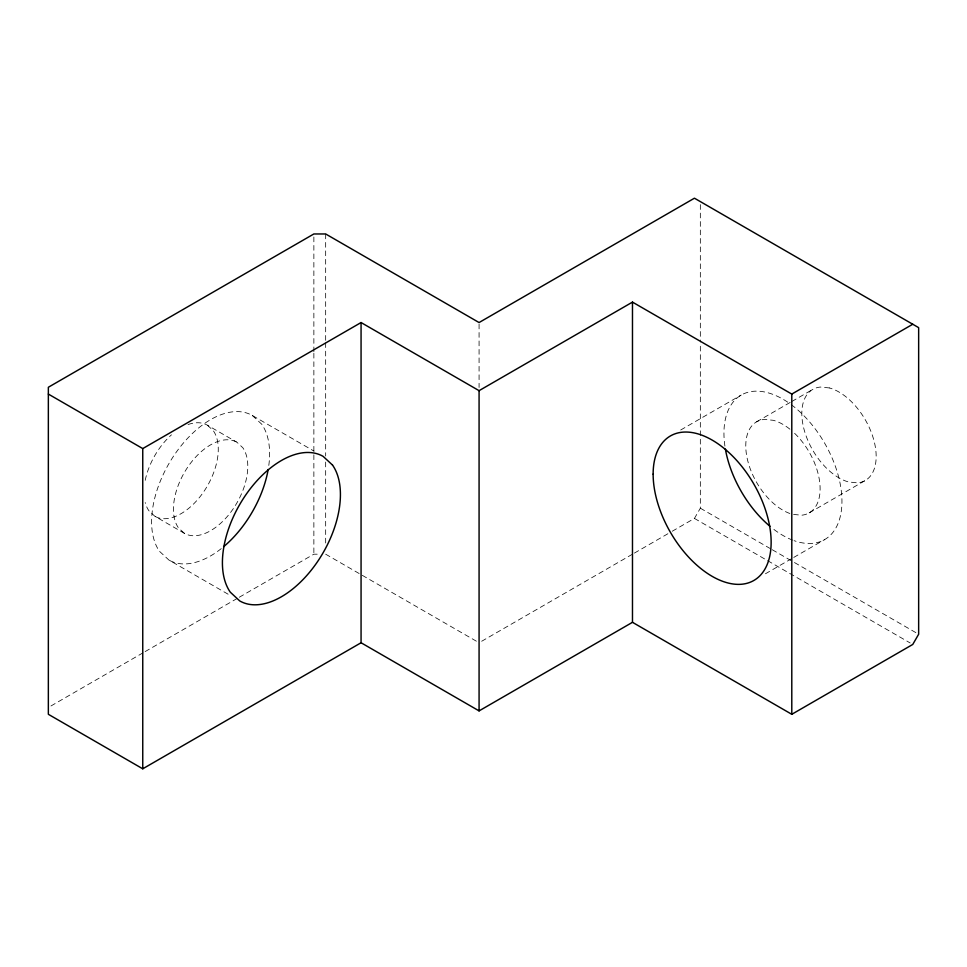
<?xml version="1.0" encoding="UTF-8"?>
<svg xmlns="http://www.w3.org/2000/svg" width="967" height="967" viewBox="0 0 967 967"><rect width="100%" height="100%" fill="white"/><g stroke="black" fill="none" stroke-linecap="round" stroke-linejoin="round"><path stroke-width="0.73" stroke-dasharray="4.83 3.63" d="M672.246 531.234L694.439 518.421L700.338 508.195L700.338 343.575M50.961 705.97L143.829 652.35M145.135 651.601L238.003 597.981M239.308 597.231L313.864 554.188L319.763 554.188M680.72 429.989L741.218 395.056M756.653 421.793L790.547 402.224M791.852 401.474L812.715 389.435M481.687 641.254L633.095 553.837M634.4 553.088L670.941 531.983M809.222 512.848L865.284 480.478M765.441 573.769L792.481 558.164M793.762 557.415L824.67 539.586M793.581 514.432L801.534 515.218A52.569 30.352 60 0 0 819.919 484.298A52.569 30.352 60 0 0 794.62 433.313M700.338 508.195L770.929 548.954M772.234 549.715L793.158 561.791M794.463 562.54L916.039 632.732M694.439 518.421L766.335 559.929M767.641 560.679L910.14 642.946M228.103 594.209L168.887 560.026L159.507 551.323A83.44 48.181 -60 0 1 174.689 454.442A83.44 48.181 -60 0 1 252.327 415.496L314.118 451.166M188.033 424.561A52.569 30.352 -60 0 1 207.397 425.202L236.891 442.233L242.802 447.709A52.569 30.352 -60 0 1 233.24 508.751A52.569 30.352 -60 0 1 184.322 533.288L154.829 516.257L148.918 510.769A52.569 30.352 -60 0 1 145.207 502.562M325.661 554.188L479.076 642.753M252.327 415.496L261.706 424.187A83.44 48.181 -60 0 1 268.645 466.553M207.397 425.202L213.296 430.678A52.569 30.352 -60 0 1 203.735 491.719A52.569 30.352 -60 0 1 154.829 516.257M184.322 533.288L178.411 527.801A52.569 30.352 -60 0 1 187.985 466.771A52.569 30.352 -60 0 1 236.891 442.233M700.338 204.629L700.338 342.064M479.076 324.054L479.076 387.489M325.661 233.966L325.661 341.218M325.661 342.717L325.661 456.013M325.661 462.045L325.661 543.611M313.864 236.988L313.864 351.783M313.864 353.293L313.864 554.188M221.262 548.627A83.44 48.181 -60 0 1 168.887 560.026M145.207 480.345A52.569 30.352 -60 0 1 171.485 434.824M789.858 513.489A52.569 30.352 60 0 1 748.095 462.141A52.569 30.352 60 0 1 764.353 419.412L773.322 420.307A52.569 30.352 60 0 1 790.208 429.421M791.236 404.653A83.44 48.181 60 0 1 841.931 499.685A83.44 48.181 60 0 1 794.125 540.674M792.735 540.166A83.44 48.181 60 0 1 772.295 528.187M724.912 446.113A83.44 48.181 60 0 1 790.051 403.783M829.372 387.936L820.415 387.054A52.569 30.352 60 0 0 804.653 431.56A52.569 30.352 60 0 0 848.615 481.977L857.584 482.859A52.569 30.352 60 0 0 873.334 438.353A52.569 30.352 60 0 0 829.372 387.936"/><path stroke-width="1.45" d="M48.35 394.077L142.753 448.579L361.066 322.543L479.076 390.668L632.478 302.103L791.792 394.077L912.751 324.247M142.753 768.801L361.066 642.753L479.076 710.89L632.478 622.313L791.792 714.299L912.751 644.457L918.65 634.243L918.65 327.644L694.439 198.199L479.076 322.543L325.661 233.966L313.864 233.966L48.35 387.259L48.35 714.299L142.753 768.801L142.753 448.579M791.792 394.077L791.792 714.299M632.478 302.103L632.478 622.313M479.076 390.668L479.076 710.89M361.066 322.543L361.066 642.753M268.173 469.515A83.44 48.181 -60 0 1 223.595 546.73M769.962 526.29A83.44 48.181 60 0 1 725.383 449.075M332.515 465.067L323.135 456.376A83.44 48.181 -60 0 0 245.497 495.322A83.44 48.181 -60 0 0 230.315 592.203L239.695 600.906A83.44 48.181 -60 0 0 317.333 561.948A83.44 48.181 -60 0 0 332.515 465.067M653.136 474.132A83.44 48.181 60 0 0 741.641 584.237A83.44 48.181 60 0 0 741.641 466.227A83.44 48.181 60 0 0 653.136 474.132"/></g></svg>
